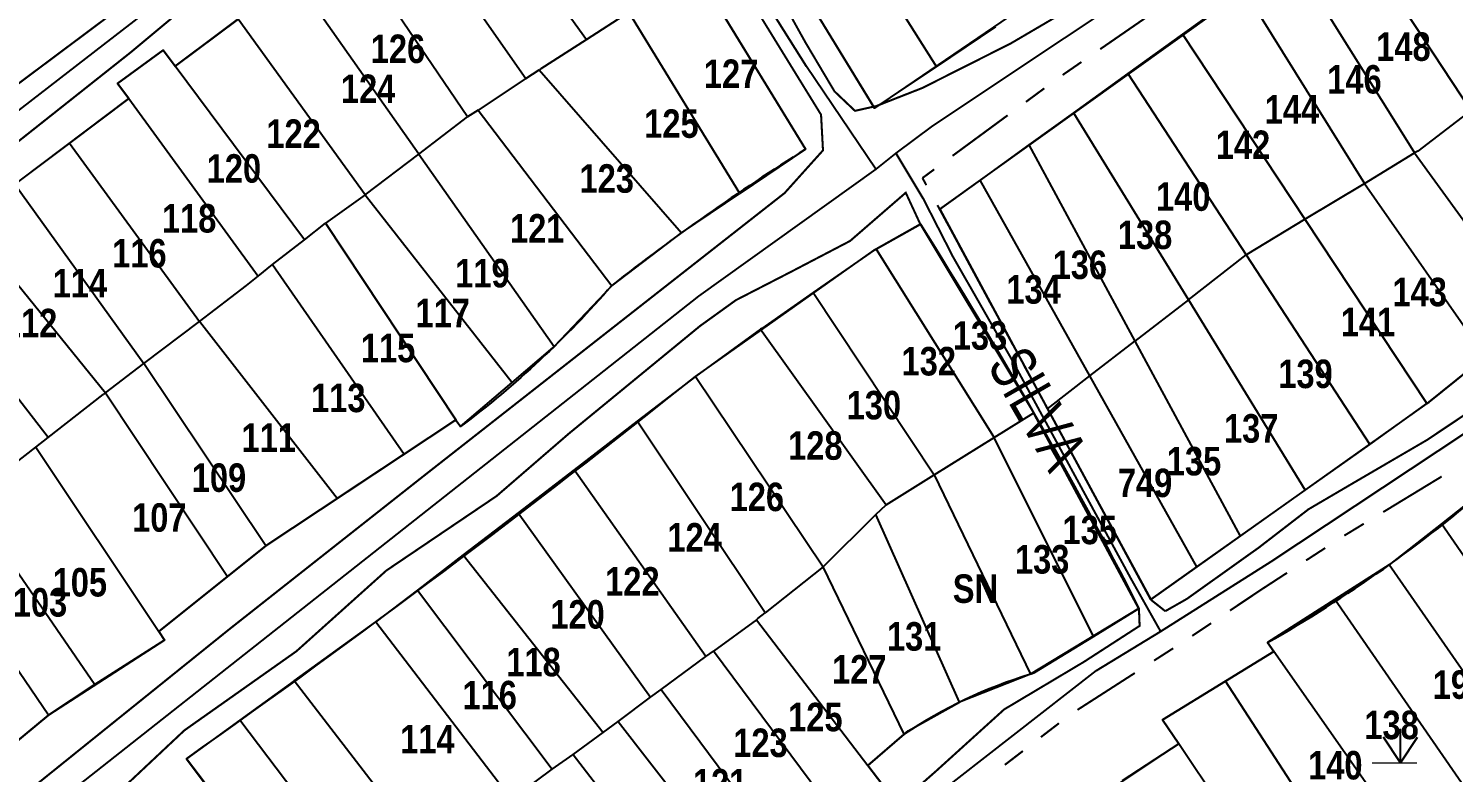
# Model space of a CAD drawing. Extents: x 204256 to 207861, y 4845615 to 4848347.
# Drawn here: x 207194.6 to 207319.8, y 4847397 to 4847462.3 of the extents above; entities that cross this region are included whole.
import ezdxf
from ezdxf.enums import TextEntityAlignment as Align

# ---------------------------------------------------------------- set-up
doc = ezdxf.new("R2010")
doc.units = 0
doc.header["$LTSCALE"] = 1.5
doc.header["$MEASUREMENT"] = 0
doc.linetypes.add('PHANTOMX2', pattern=[5, 2.5, -0.5, 0.5, -0.5, 0.5, -0.5])
doc.linetypes.add('TRACO_25', pattern=[8, 3, -1, 1, -1, 1, -1])
for name, color, linetype in [('CD-MALHA-LOTES', 40, 'CONTINUOUS'), ('HD-ALAGADO-BREJO', 170, 'CONTINUOUS'), ('RU-QUADRAS', 210, 'CONTINUOUS'), ('SV-EIXO-RUA-N-PAV', 6, 'CONTINUOUS'), ('SV-RUA-NAO-PAV-S-GUIA-C-GUIA', 7, 'PHANTOMX2'), ('SV-TXT-RUA-N-PAV-S-GUIA-C-GUIA', 7, 'CONTINUOUS'), ('Th_NmrPort', 7, 'CONTINUOUS')]:
    doc.layers.add(name, color=color, linetype=linetype)
doc.styles.add('ARIAL', font='ARIAL.TTF')
doc.styles.get("Standard").update_dxf_attribs({"font": 'swisscbo.ttf'})

# ---------------------------------------------------------------- blocks, each defined once
blk = doc.blocks.new('*X18')
at = {"layer": 'HD-ALAGADO-BREJO'}
for points in [[(207323.493763, 4847403.830726), (207323.493265, 4847406.830726)], [(207323.493763, 4847403.830726), (207321.99339, 4847406.080477)], [(207323.493763, 4847403.830726), (207324.99339, 4847406.080975)], [(207315.104981, 4847397.830757), (207315.104305, 4847400.830757)], [(207324.973164, 4847397.830796), (207324.97256, 4847400.830796)], [(207315.104981, 4847397.830757), (207313.604474, 4847400.080419)], [(207315.104981, 4847397.830757), (207316.604474, 4847400.081095)], [(207324.973164, 4847397.830796), (207323.472711, 4847400.080494)], [(207324.973164, 4847397.830796), (207326.472711, 4847400.081098)], [(207310.835678, 4847391.830377), (207309.335445, 4847394.080222)], [(207310.835678, 4847391.830377), (207310.835367, 4847394.830377)], [(207310.835678, 4847391.830377), (207312.335445, 4847394.080532)], [(207306.899815, 4847385.830289), (207305.399596, 4847388.080143)], [(207306.899815, 4847385.830289), (207306.899523, 4847388.830289)], [(207306.899815, 4847385.830289), (207308.399596, 4847388.080435)], [(207297.738662, 4847379.83017), (207297.738363, 4847382.83017)], [(207297.738662, 4847379.83017), (207296.238438, 4847382.080021)], [(207297.738662, 4847379.83017), (207299.238438, 4847382.08032)]]:
    blk.add_lwpolyline(points, dxfattribs=at)
at = {"layer": 'HD-ALAGADO-BREJO', "const_width": 0.13}
for points in [[(207320.993764, 4847403.830311), (207321.993764, 4847403.830477)], [(207321.993764, 4847403.830477), (207326.993763, 4847403.831307)], [(207312.604981, 4847397.830194), (207313.604981, 4847397.830419)], [(207313.604981, 4847397.830419), (207315.604981, 4847397.83087)], [(207315.604981, 4847397.83087), (207316.552782, 4847397.830233)], [(207322.473164, 4847397.830292), (207323.473164, 4847397.830494)], [(207323.473164, 4847397.830494), (207326.473164, 4847397.831098)], [(207326.473164, 4847397.831098), (207327.415436, 4847397.830342)], [(207308.335678, 4847391.830118), (207309.335678, 4847391.830222)], [(207309.335678, 4847391.830222), (207314.335678, 4847391.83074)], [(207319.335678, 4847391.831258), (207325.335678, 4847391.831879)], [(207304.399815, 4847385.830046), (207305.399815, 4847385.830143)], [(207305.399815, 4847385.830143), (207310.399815, 4847385.83063)], [(207315.399815, 4847385.831117), (207321.399815, 4847385.831702)], [(207295.238662, 4847379.829921), (207296.238662, 4847379.830021)], [(207296.238662, 4847379.830021), (207301.238662, 4847379.83052)], [(207306.238662, 4847379.831019), (207312.238662, 4847379.831618)]]:
    blk.add_lwpolyline(points, dxfattribs=at)

msp = doc.modelspace()

# ---------------------------------------------------------------- linework, layer by layer
at = {"layer": 'CD-MALHA-LOTES', "linetype": 'Continuous'}
for p, q in [((207232.04, 4847477.42), (207243.6, 4847461.38)), ((207263.81, 4847475.71), (207274.34, 4847458.98)), ((207227.23, 4847473.82), (207238.27, 4847457.94)), ((207258.66, 4847472.16), (207268.91, 4847455.35)), ((207310.16, 4847471.99), (207321.29, 4847455.15)), ((207233.16, 4847454.58), (207222.5, 4847470.27)), ((207305.54, 4847468.72), (207316.23, 4847451.56)), ((207228.87, 4847451.31), (207217.94, 4847466.85)), ((207253.18, 4847467.52), (207262.85, 4847451.74)), ((207301.36, 4847465.75), (207295.95, 4847461.84)), ((207301.36, 4847465.75), (207311.93, 4847448.74)), ((207213.02, 4847463.16), (207207.49, 4847459.02)), ((207224.18, 4847447.73), (207213.02, 4847463.16)), ((207243.6, 4847461.38), (207247.33, 4847463.77)), ((207257.07, 4847447.84), (207247.33, 4847463.77)), ((207274.34, 4847458.98), (207279.57, 4847462.49)), ((207295.95, 4847461.84), (207291.16, 4847458.39)), ((207295.95, 4847461.84), (207306.71, 4847445.59)), ((207218.84, 4847443.78), (207207.49, 4847459.02)), ((207268.91, 4847455.35), (207274.34, 4847458.98)), ((207238.27, 4847457.94), (207234.08, 4847455.18)), ((207238.27, 4847457.94), (207239.46, 4847458.72)), ((207239.63, 4847458.83), (207239.46, 4847458.72)), ((207239.46, 4847458.72), (207251.94, 4847444.38)), ((207291.16, 4847458.39), (207286.37, 4847454.93)), ((207291.16, 4847458.39), (207301.55, 4847442.45)), ((207203.4, 4847456.18), (207198.2, 4847452.26)), ((207203.4, 4847456.18), (207214.77, 4847440.59)), ((207228.87, 4847451.31), (207233.16, 4847454.58)), ((207234.08, 4847455.18), (207233.16, 4847454.58)), ((207234.08, 4847455.18), (207245.82, 4847439.75)), ((207286.37, 4847454.93), (207282.46, 4847452.11)), ((207286.37, 4847454.93), (207296.47, 4847438.51)), ((207321.29, 4847455.15), (207316.63, 4847451.58)), ((207198.2, 4847452.26), (207193.41, 4847448.66)), ((207198.2, 4847452.26), (207209.61, 4847436.62)), ((207262.85, 4847451.74), (207257.07, 4847447.84)), ((207282.46, 4847452.11), (207278.19, 4847449.03)), ((207282.46, 4847452.11), (207291.77, 4847434.87)), ((207316.23, 4847451.56), (207316.34, 4847451.41)), ((207316.63, 4847451.58), (207316.34, 4847451.41)), ((207224.18, 4847447.73), (207228.87, 4847451.31)), ((207228.87, 4847451.31), (207240.76, 4847434.4)), ((207311.93, 4847448.74), (207316.34, 4847451.41)), ((207316.34, 4847451.41), (207326.82, 4847436.95)), ((207287.83, 4847431.82), (207278.19, 4847449.03)), ((207193.41, 4847448.66), (207204.74, 4847432.91)), ((207224.18, 4847447.73), (207220.7, 4847445.24)), ((207224.18, 4847447.73), (207237.08, 4847431.25)), ((207251.94, 4847444.38), (207257.07, 4847447.84)), ((207306.71, 4847445.59), (207311.93, 4847448.74)), ((207311.93, 4847448.74), (207322.56, 4847433.51)), ((207189.11, 4847445.43), (207201.37, 4847430.34)), ((207218.84, 4847443.78), (207220.7, 4847445.24)), ((207220.7, 4847445.24), (207232.14, 4847427.96)), ((207306.71, 4847445.59), (207317.43, 4847429.39)), ((207245.82, 4847439.75), (207251.94, 4847444.38)), ((207216.04, 4847441.6), (207218.84, 4847443.78)), ((207269.06, 4847442.96), (207279.36, 4847426.51)), ((207214.77, 4847440.59), (207216.04, 4847441.6)), ((207216.04, 4847441.6), (207227.59, 4847424.95)), ((207296.47, 4847438.51), (207301.55, 4847442.45)), ((207301.55, 4847442.45), (207312.4, 4847425.81)), ((207196.34, 4847426.42), (207184.92, 4847441.12)), ((207213.74, 4847439.77), (207214.77, 4847440.59)), ((207209.61, 4847436.62), (207213.74, 4847439.77)), ((207240.76, 4847434.4), (207245.82, 4847439.75)), ((207263.53, 4847439.14), (207274.15, 4847423.14)), ((207296.47, 4847438.51), (207291.77, 4847434.87)), ((207296.47, 4847438.51), (207306.74, 4847421.8)), ((207204.74, 4847432.91), (207209.61, 4847436.62)), ((207221.72, 4847421.05), (207209.61, 4847436.62)), ((207258.89, 4847435.92), (207253.18, 4847431.77)), ((207258.89, 4847435.92), (207269.92, 4847420.51)), ((207287.83, 4847431.82), (207291.77, 4847434.87)), ((207291.77, 4847434.87), (207301.01, 4847417.74)), ((207201.37, 4847430.34), (207204.74, 4847432.91)), ((207215.44, 4847416.89), (207204.74, 4847432.91)), ((207253.18, 4847431.77), (207248.06, 4847427.84)), ((207253.18, 4847431.77), (207264.4, 4847415.05)), ((207284.1, 4847428.93), (207287.83, 4847431.82)), ((207297.22, 4847415.06), (207287.83, 4847431.82)), ((207201.37, 4847430.34), (207201.17, 4847430.18)), ((207201.37, 4847430.34), (207212.09, 4847414.21)), ((207232.53, 4847427.37), (207237.08, 4847431.25)), ((207284.1, 4847428.93), (207293.16, 4847412.18)), ((207312.4, 4847425.81), (207317.43, 4847429.39)), ((207232.14, 4847427.96), (207227.59, 4847424.95)), ((207232.14, 4847427.96), (207232.53, 4847427.37)), ((207248.06, 4847427.84), (207242.53, 4847423.59)), ((207259.29, 4847411.02), (207248.06, 4847427.84)), ((207279.41, 4847426.41), (207282.89, 4847428.57)), ((207195.24, 4847425.56), (207196.34, 4847426.42)), ((207191.55, 4847422.69), (207195.24, 4847425.56)), ((207195.24, 4847425.56), (207206.05, 4847409.37)), ((207274.15, 4847423.14), (207279.41, 4847426.41)), ((207288.15, 4847408.95), (207279.41, 4847426.41)), ((207306.74, 4847421.8), (207312.4, 4847425.81)), ((207227.59, 4847424.95), (207221.72, 4847421.05)), ((207242.53, 4847423.59), (207237.61, 4847419.81)), ((207254.1, 4847407.17), (207242.53, 4847423.59)), ((207269.92, 4847420.51), (207274.15, 4847423.14)), ((207274.15, 4847423.14), (207282.61, 4847405.62)), ((207301.01, 4847417.74), (207306.74, 4847421.8)), ((207189.28, 4847420.92), (207200.44, 4847404.71)), ((207215.44, 4847416.89), (207221.72, 4847421.05)), ((207269.03, 4847419.65), (207269.92, 4847420.51)), ((207237.61, 4847419.81), (207232.77, 4847416.1)), ((207237.61, 4847419.81), (207249.24, 4847403.61)), ((207264.4, 4847415.05), (207269.03, 4847419.65)), ((207276.37, 4847403.16), (207269.03, 4847419.65)), ((207196.36, 4847402.02), (207185.49, 4847417.96)), ((207297.22, 4847415.06), (207301.01, 4847417.74)), ((207318.69, 4847418.84), (207314.1, 4847415.22)), ((207330.39, 4847401.9), (207318.69, 4847418.84)), ((207212.09, 4847414.21), (207215.44, 4847416.89)), ((207232.77, 4847416.1), (207228.76, 4847413.02)), ((207232.77, 4847416.1), (207245.08, 4847400.5)), ((207314.1, 4847415.22), (207309.34, 4847412.18)), ((207325.68, 4847398.53), (207314.1, 4847415.22)), ((207206.05, 4847409.37), (207212.09, 4847414.21)), ((207264.4, 4847415.05), (207259.29, 4847411.02)), ((207271.51, 4847400.35), (207264.4, 4847415.05)), ((207293.16, 4847412.18), (207297.22, 4847415.06)), ((207228.76, 4847413.02), (207225.11, 4847410.22)), ((207228.76, 4847413.02), (207240.59, 4847397.28)), ((207321.05, 4847395.23), (207309.34, 4847412.18)), ((207217.93, 4847405.03), (207225.11, 4847410.22)), ((207225.11, 4847410.22), (207237.03, 4847394.64)), ((207258.53, 4847410.41), (207254.77, 4847407.66)), ((207258.53, 4847410.41), (207268.31, 4847397.61)), ((207206.05, 4847409.37), (207206.55, 4847408.62)), ((207206.55, 4847408.62), (207200.44, 4847404.71)), ((207254.1, 4847407.17), (207254.77, 4847407.66)), ((207264.1, 4847395.09), (207254.77, 4847407.66)), ((207250.17, 4847404.29), (207254.1, 4847407.17)), ((207303.97, 4847407.61), (207299.73, 4847405.01)), ((207315.46, 4847391.23), (207303.97, 4847407.61)), ((207282.61, 4847405.62), (207276.37, 4847403.16)), ((207200.44, 4847404.71), (207196.36, 4847402.02)), ((207217.93, 4847405.03), (207213.15, 4847401.58)), ((207229.93, 4847389.49), (207217.93, 4847405.03)), ((207249.24, 4847403.61), (207250.17, 4847404.29)), ((207250.17, 4847404.29), (207259.81, 4847391.35)), ((207310.76, 4847387.99), (207299.73, 4847405.01)), ((207246.4, 4847401.46), (207249.24, 4847403.61)), ((207191.45, 4847397.98), (207196.36, 4847402.02)), ((207225.04, 4847385.92), (207213.15, 4847401.58)), ((207245.08, 4847400.5), (207246.4, 4847401.46)), ((207246.4, 4847401.46), (207257.79, 4847386.8)), ((207242.45, 4847398.58), (207245.08, 4847400.5)), ((207268.31, 4847397.61), (207271.51, 4847400.35)), ((207295.62, 4847399.51), (207290.67, 4847396.27)), ((207305.73, 4847384.52), (207295.62, 4847399.51)), ((207240.59, 4847397.28), (207242.45, 4847398.58)), ((207242.45, 4847398.58), (207253.9, 4847383.62)), ((207237.85, 4847395.23), (207240.59, 4847397.28))]:
    msp.add_line(p, q, dxfattribs=at)
for points in [[(207207.49, 4847459.02), (207206.42, 4847460.45), (207202.43, 4847457.5), (207203.4, 4847456.18)], [(207239.63, 4847458.83), (207243.6, 4847461.38)], [(207278.19, 4847449.03), (207274.63, 4847446.46), (207284.1, 4847428.93)], [(207301.64, 4847442.52), (207306.71, 4847445.59)], [(207282.89, 4847428.57), (207272.93, 4847445.15), (207269.06, 4847442.96)], [(207269.06, 4847442.96), (207268.88, 4847442.86), (207263.53, 4847439.14)], [(207301.55, 4847442.45), (207301.64, 4847442.52)], [(207263.53, 4847439.14), (207259.01, 4847436), (207258.89, 4847435.92)], [(207237.08, 4847431.25), (207240.67, 4847434.31), (207240.76, 4847434.4)], [(207317.43, 4847429.39), (207317.61, 4847429.51), (207322.56, 4847433.51)], [(207196.34, 4847426.42), (207201.17, 4847430.18)], [(207288.15, 4847408.95), (207292.13, 4847411.39), (207282.97, 4847428.44), (207282.89, 4847428.57)], [(207279.41, 4847426.41), (207279.36, 4847426.51)], [(207323.59, 4847421.62), (207323.08, 4847422.3), (207318.69, 4847418.84)], [(207309.34, 4847412.18), (207303.42, 4847408.4), (207303.97, 4847407.61)], [(207258.53, 4847410.41), (207258.67, 4847410.51), (207259.29, 4847411.02)], [(207282.61, 4847405.62), (207282.97, 4847405.76), (207288.15, 4847408.95)], [(207299.73, 4847405.01), (207294.2, 4847401.62), (207295.62, 4847399.51)], [(207271.51, 4847400.35), (207271.87, 4847400.66), (207276.37, 4847403.16)], [(207213.15, 4847401.58), (207208.47, 4847398.2), (207210.03, 4847396.1)], [(207266.15, 4847392.39), (207270.02, 4847395.38), (207268.31, 4847397.61)]]:
    msp.add_lwpolyline(points, dxfattribs=at)
at = {"layer": 'RU-QUADRAS', "color": 6, "linetype": 'Continuous'}
msp.add_lwpolyline([(207274.63, 4847446.46), (207319.98, 4847478.95), (207325.11, 4847481.7), (207366.86, 4847508.88), (207388.08, 4847521.37), (207387.22, 4847523.06), (207408.99, 4847534.12), (207407.83, 4847536.45), (207424, 4847548.26), (207436.62, 4847530.74), (207451.75, 4847504.85), (207408.03, 4847482.5), (207378.93, 4847469.13), (207355.89, 4847456.37), (207351.44, 4847453.15), (207351.92, 4847452.56), (207347.19, 4847449.41), (207346.68, 4847450.1), (207331.07, 4847440.37), (207317.43, 4847429.39), (207293.16, 4847412.18)], close=True, dxfattribs=at)
msp.add_lwpolyline([(207289.09, 4847469.12), (207268.91, 4847455.35), (207248.22, 4847489.27)], dxfattribs=at)
for points in [[(207184.36, 4847441.85), (207203.4, 4847456.18), (207202.43, 4847457.5), (207206.42, 4847460.45), (207207.49, 4847459.02), (207239.34, 4847482.9), (207246.29, 4847478.76), (207262.85, 4847451.74, 0.02618), (207245.84, 4847439.78, -0.05385), (207232.53, 4847427.37), (207232.09, 4847427.93), (207215.44, 4847416.89), (207206.05, 4847409.37), (207206.55, 4847408.62), (207196.36, 4847402.02), (207181.92, 4847390.07)], [(207210.06, 4847396.12), (207208.47, 4847398.2, 0.014589), (207253.18, 4847431.77), (207268.88, 4847442.86), (207272.93, 4847445.15, -0.023753), (207292.13, 4847411.39), (207282.61, 4847405.62, 0.07449), (207271.51, 4847400.35), (207268.31, 4847397.61), (207270.02, 4847395.38)], [(207284.98, 4847392.41), (207295.63, 4847399.51), (207294.2, 4847401.62), (207303.97, 4847407.61), (207303.42, 4847408.4, 0.04971), (207323.08, 4847422.3)]]:
    msp.add_lwpolyline(points, format="xyb", dxfattribs=at)
at = {"layer": 'SV-EIXO-RUA-N-PAV'}
for points in [[(206955.45, 4847279.71), (206995.65, 4847309.27), (207028.09, 4847331.26), (207055.3, 4847351.62), (207089.54, 4847376.67), (207128.74, 4847404.87), (207201.19, 4847460.92), (207238.4, 4847489.66), (207241.6, 4847492.19), (207248.67, 4847497.41), (207286.88, 4847520.12), (207337.43, 4847552.83), (207365.03, 4847570.44), (207368.78, 4847572.83), (207411.58, 4847602.66)], [(207435.19, 4847572.2), (207436.63, 4847567.25), (207435.01, 4847562.2), (207418.07, 4847550.49), (207397.35, 4847532.82), (207372.66, 4847516.61), (207359.5, 4847508.68), (207352.65, 4847503.81), (207308.59, 4847476.87), (207273.99, 4847453.8), (207270.77, 4847451.39), (207269.01, 4847449.99), (207253.45, 4847438.84), (207133.15, 4847343.96), (207107.29, 4847324.05), (207063.5, 4847296.29), (207060.23, 4847293.5), (207051.25, 4847285.84), (206955.45, 4847217.19)], [(207269.01, 4847449.99), (207262.92, 4847459), (207252.68, 4847475.32), (207241.6, 4847492.19)], [(206955.45, 4847156.34), (206967.9, 4847163.3), (206992.41, 4847179.7), (207014.39, 4847194.29), (207051.88, 4847222.05), (207084.08, 4847248.42), (207091.71, 4847254.66), (207141.17, 4847289.9), (207173.07, 4847314.59), (207213.89, 4847347.11), (207244.71, 4847369.46), (207273.81, 4847394.6), (207288.41, 4847405.95), (207294.01, 4847409.37), (207303.73, 4847415.51), (207372.21, 4847460.92), (207413.93, 4847482.82), (207427.91, 4847489.82), (207432.63, 4847490.56)], [(207270.77, 4847451.39), (207273.15, 4847447.43), (207275.77, 4847442.29), (207280.88, 4847433.39), (207291.39, 4847414.06), (207294.01, 4847409.37)]]:
    msp.add_lwpolyline(points, dxfattribs=at)
at = {"layer": 'SV-RUA-NAO-PAV-S-GUIA-C-GUIA', "linetype": 'TRACO_25', "const_width": 0.18, "flags": 128}
for points in [[(207386.07, 4847527.46), (207376.29, 4847549.07), (207369.75, 4847561.32), (207365.58, 4847567.75), (207354, 4847559.97), (207344.96, 4847555), (207339.07, 4847551.31), (207333.41, 4847548.38), (207329.19, 4847544.84), (207323.3, 4847540.91), (207317.86, 4847537.47), (207309.7, 4847532.77), (207298.96, 4847524.93), (207293.85, 4847520.12), (207287.63, 4847516.64), (207278.27, 4847511.44), (207271.46, 4847506.88), (207261.33, 4847500.51), (207254.49, 4847496.78), (207249.04, 4847493.49), (207246.4, 4847491.92), (207246, 4847490.18), (207246.56, 4847487.52), (207257.79, 4847470.19), (207262.85, 4847461.1), (207265.39, 4847456.82), (207267.19, 4847455.11), (207269.06, 4847455.53), (207273.11, 4847457.12), (207280.87, 4847461.03), (207292.28, 4847467.72), (207301.99, 4847473.65), (207313.14, 4847481.84), (207324.83, 4847488.91), (207336.78, 4847496.32), (207345.57, 4847500.95), (207353.98, 4847506.23), (207358.95, 4847510.66), (207365.91, 4847515.44), (207371.3, 4847518.58), (207382.04, 4847524.63)], [(207271.65, 4847447.92), (207272.93, 4847445.15), (207282.89, 4847428.57), (207292.13, 4847411.39), (207292.19, 4847409.87), (207287.3, 4847406.71), (207280.29, 4847402.53), (207274.25, 4847397.06), (207270.16, 4847393.47), (207265.29, 4847389.34), (207260.5, 4847385.18), (207257.14, 4847381.87), (207250.12, 4847376.67), (207245.11, 4847372.36), (207238.32, 4847367.88), (207230.76, 4847362.18), (207223.15, 4847356.36), (207213.82, 4847349.54), (207205.56, 4847343.12), (207199.52, 4847339.13), (207193.71, 4847333.36), (207187.34, 4847328.6), (207179.21, 4847322.26), (207172.32, 4847316.81), (207165.81, 4847311.63), (207162.62, 4847308.27), (207155.38, 4847302.53), (207155.08, 4847302.29), (207149.74, 4847298.83), (207145.65, 4847295.8), (207141.43, 4847291.77), (207136.71, 4847288.48), (207128.55, 4847283.58), (207115.2, 4847273.3), (207101.15, 4847263.31), (207086.9, 4847253.53), (207085.7, 4847253.23), (207084.5, 4847253.93), (207078.06, 4847264.54), (207070.83, 4847279.22), (207065.64, 4847288.96), (207064.48, 4847292.22), (207064.91, 4847293.49), (207070.17, 4847297.99), (207078.75, 4847302.68), (207090.24, 4847308.97), (207106.99, 4847320.14), (207122.58, 4847331.44), (207136.26, 4847342.75), (207149.21, 4847353.4), (207160.96, 4847363.16), (207169.17, 4847369.55), (207175.83, 4847374.98), (207184.64, 4847382.32), (207191.48, 4847386.9), (207201.11, 4847393.95), (207208.29, 4847400.69), (207218.13, 4847407.64), (207226.03, 4847414.73), (207235.72, 4847421.28), (207242.05, 4847426.75), (207253.58, 4847436.21), (207256.73, 4847438.48), (207261.57, 4847440.97), (207266.76, 4847443.68)]]:
    msp.add_lwpolyline(points, close=True, dxfattribs=at)
for points in [[(206955.45, 4847338.07), (206955.78, 4847338.3), (206964.04, 4847344.29), (206975.99, 4847354.2), (206987.87, 4847362.24), (206999.45, 4847369.19), (207016.47, 4847381.41), (207030.85, 4847391.14), (207044.97, 4847401.3), (207055.03, 4847409.29), (207066.39, 4847417.25), (207076.12, 4847423.4), (207085.78, 4847430.99), (207095.78, 4847439.18), (207105.49, 4847446.95), (207115.02, 4847454.26), (207126.43, 4847462.18), (207135.48, 4847469.2), (207145.01, 4847476.62), (207152.78, 4847482.37), (207162.41, 4847490.53), (207171.99, 4847497.48), (207181.67, 4847505.09), (207188.63, 4847511.39), (207196.44, 4847516.67), (207204.85, 4847522.79), (207211.77, 4847527.64), (207214.21, 4847529.04), (207216.91, 4847528.6), (207224.14, 4847517.57), (207232.73, 4847503.92), (207237.92, 4847494.96), (207238.23, 4847492.54), (207236.21, 4847490.13), (207228.64, 4847484.26), (207207.36, 4847467.7), (207185.82, 4847451.6), (207162.72, 4847432.71), (207137.07, 4847414.24), (207110.62, 4847393.73), (207093.37, 4847381.88), (207074.53, 4847368.11), (207059.56, 4847356.91), (207045.95, 4847348.25), (207026.04, 4847332.12), (207004.58, 4847318.41), (206990.7, 4847309.47), (206983.04, 4847302.92), (206982.96, 4847302.87), (206971.91, 4847295.28), (206960.03, 4847286.64), (206955.45, 4847283.64)], [(207294.44, 4847411.16), (207296.34, 4847412.24), (207302.65, 4847416.74), (207307.02, 4847420.11), (207310.99, 4847422.44), (207317.4, 4847426.18), (207324.14, 4847430.68), (207331.55, 4847436.01), (207339.66, 4847441.56), (207347.47, 4847447.63), (207354.39, 4847451.44), (207366.79, 4847459.21), (207375.78, 4847465.23), (207385.29, 4847470.11), (207395.25, 4847475.31), (207402.94, 4847479), (207409.69, 4847481.64), (207413.43, 4847484.2), (207424.88, 4847489.98), (207431.22, 4847493.15), (207432.52, 4847490.76), (207425.81, 4847487.18), (207419.84, 4847484.01), (207414.91, 4847481.54)], [(206955.45, 4847276.39), (206957, 4847277.58), (206973.89, 4847290.33), (206991.3, 4847302.85), (206995.13, 4847305.61), (207021.14, 4847324.43), (207041.38, 4847338.07), (207058.04, 4847351.09), (207074.54, 4847362.16), (207088.07, 4847372.97), (207098.52, 4847380.58), (207111.77, 4847389.77), (207124, 4847398.21), (207138.33, 4847408.83), (207149.95, 4847418.47), (207161.81, 4847427.15), (207175.36, 4847438.03), (207188.68, 4847448.44), (207203.63, 4847460.29), (207212.01, 4847467.28), (207226.68, 4847477.81), (207235.29, 4847485.18), (207239.01, 4847487.57), (207241.31, 4847487.54), (207243.39, 4847485.1), (207256.92, 4847466.61), (207264.21, 4847454.77), (207264.38, 4847451.64), (207261.01, 4847447.89), (207248.75, 4847438.28), (207229.54, 4847423.22), (207212.27, 4847409.6), (207191.19, 4847392.63), (207172.25, 4847377.52), (207154.41, 4847364.9), (207132.68, 4847347.13), (207112.34, 4847331.32), (207095.17, 4847319.85), (207073.75, 4847305.81), (207069.16, 4847302.7), (207057.78, 4847295), (207045.38, 4847285.56), (207013.5, 4847261.35), (206993.29, 4847246.58), (206971.36, 4847231.05), (206955.45, 4847220.32)]]:
    msp.add_lwpolyline(points, dxfattribs=at)
at = {"layer": 'SV-RUA-NAO-PAV-S-GUIA-C-GUIA', "const_width": 0.18}
for points in [[(207293.67, 4847463.94), (207288.73, 4847460.53)], [(207287.08, 4847459.4), (207285.43, 4847458.26)], [(207283.82, 4847457.09), (207282.21, 4847455.9)], [(207280.6, 4847454.72), (207275.76, 4847451.16)], [(207273.35, 4847449.38), (207273.12, 4847449.21)], [(207273.12, 4847449.21), (207273.46, 4847448.58)], [(207274.15, 4847449.97), (207273.35, 4847449.38)], [(207274.43, 4847446.83), (207274.63, 4847446.46)], [(207274.63, 4847446.46), (207275.38, 4847445.07)], [(207276.33, 4847443.31), (207279.18, 4847438.03)], [(207280.13, 4847436.27), (207281.08, 4847434.51)], [(207282.03, 4847432.75), (207282.99, 4847430.99)], [(207283.94, 4847429.23), (207284.1, 4847428.93)], [(207284.1, 4847428.93), (207286.8, 4847423.96)], [(207313.59, 4847419.87), (207318.72, 4847422.99)], [(207287.75, 4847422.2), (207287.95, 4847421.84)], [(207287.95, 4847421.84), (207288.7, 4847420.44)], [(207310.17, 4847417.8), (207311.88, 4847418.84)], [(207289.65, 4847418.68), (207290.6, 4847416.92)], [(207306.81, 4847415.62), (207308.49, 4847416.71)], [(207291.55, 4847415.16), (207292.98, 4847412.52)], [(207302.88, 4847413.06), (207305.14, 4847414.53)], [(207300.13, 4847411.22), (207302.63, 4847412.89)], [(207302.63, 4847412.89), (207302.88, 4847413.06)], [(207292.98, 4847412.52), (207293.16, 4847412.18)], [(207293.16, 4847412.18), (207294.42, 4847411.18)], [(207294.42, 4847411.18), (207294.44, 4847411.16)], [(207296.81, 4847408.99), (207298.47, 4847410.1)], [(207293.46, 4847406.82), (207295.14, 4847407.9)], [(207286.73, 4847402.49), (207291.77, 4847405.73)], [(207283.52, 4847400.1), (207285.11, 4847401.32)], [(207280.35, 4847397.66), (207281.94, 4847398.88)]]:
    msp.add_lwpolyline(points, dxfattribs=at)

# ---------------------------------------------------------------- block references
at = {"layer": 'HD-ALAGADO-BREJO'}
msp.add_blockref('*X18', (0, 0), dxfattribs=at)

# ---------------------------------------------------------------- texts
at = {"layer": 'SV-TXT-RUA-N-PAV-S-GUIA-C-GUIA', "style": 'ARIAL', "width": 0.7}
msp.add_text('SILVA', height=4, rotation=300, dxfattribs=at).set_placement((207278.75, 4847432.76))
at = {"layer": 'Th_NmrPort', "color": 1}
for s, p in [('126', (207224.66, 4847460.56)), ('148', (207312.97, 4847460.75)), ('127', (207253.92, 4847458.37)), ('146', (207308.67, 4847457.88)), ('124', (207222.04, 4847457.05)), ('144', (207303.18, 4847455.24)), ('125', (207248.68, 4847453.99)), ('122', (207215.49, 4847453.11)), ('142', (207298.88, 4847452.13)), ('120', (207210.25, 4847450.05)), ('123', (207243, 4847449.17)), ('140', (207293.63, 4847447.58)), ('118', (207206.32, 4847445.67)), ('121', (207236.89, 4847444.79)), ('138', (207290.28, 4847444.22)), ('116', (207201.95, 4847442.6)), ('136', (207284.55, 4847441.59)), ('119', (207232.08, 4847440.85)), ('114', (207196.72, 4847439.97)), ('134', (207280.49, 4847439.43)), ('143', (207314.4, 4847439.2)), ('112', (207192.35, 4847436.47)), ('117', (207228.59, 4847437.35)), ('141', (207309.86, 4847436.56)), ('133', (207275.78, 4847435.38)), ('115', (207223.79, 4847434.28)), ('132', (207271.28, 4847433.12)), ('139', (207304.37, 4847432.01)), ('113', (207219.42, 4847429.9)), ('130', (207266.46, 4847429.26)), ('137', (207299.6, 4847427.22)), ('111', (207213.31, 4847426.4)), ('128', (207261.32, 4847425.71)), ('135', (207294.58, 4847424.34)), ('109', (207208.94, 4847422.89)), ('749', (207290.28, 4847422.43)), ('126', (207256.18, 4847421.2)), ('107', (207203.7, 4847419.39)), ('124', (207250.71, 4847417.65)), ('135', (207285.42, 4847418.3)), ('133', (207281.24, 4847415.72)), ('105', (207196.72, 4847413.7)), ('122', (207245.25, 4847413.78)), ('SN', (207275.78, 4847413.14)), ('103', (207193.22, 4847411.94)), ('120', (207240.43, 4847410.88)), ('131', (207270, 4847408.95)), ('118', (207236.57, 4847406.69)), ('127', (207265.18, 4847406.05)), ('190', (207317.93, 4847404.71)), ('116', (207232.72, 4847403.79)), ('125', (207261.32, 4847401.86)), ('138', (207311.93, 4847401.17)), ('114', (207227.25, 4847399.92)), ('123', (207256.5, 4847399.6)), ('140', (207306.99, 4847397.63)), ('121', (207252.96, 4847396.05))]:
    msp.add_text(s, height=2.5, dxfattribs=at).set_placement(p, align=Align.MIDDLE_LEFT)

doc.saveas('drawing.dxf')
